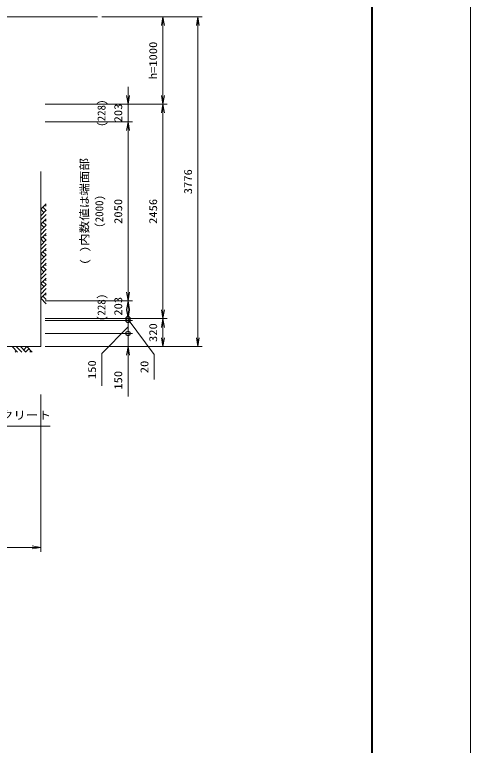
# Model space of a CAD drawing. Units: millimetres at full size. Extents: x 47000 to 89000, y 0 to 29700.
# Drawn here: x 83778 to 89000, y 16233 to 24600 of the extents above; entities that cross this region are included whole.
import ezdxf
from ezdxf.enums import TextEntityAlignment as Align

# ---------------------------------------------------------------- set-up
doc = ezdxf.new("R2010")
doc.units = ezdxf.units.MM
doc.header["$LTSCALE"] = 100
for name, color, linetype, lineweight in [('0_2', 4, 'Continuous', 13), ('Defpoints_5', 5, 'Continuous', 13), ('図枠', 1, 'Continuous', 40), ('寸法', 6, 'Continuous', 13), ('ﾊｯﾁﾝｸﾞ', 4, 'Continuous', 9)]:
    doc.layers.add(name, color=color, linetype=linetype, lineweight=lineweight)
doc.styles.add('ＭＳ ゴシック', font='')
doc.styles.get('ＭＳ ゴシック').set_extended_font_data('MS Gothic')

# ---------------------------------------------------------------- blocks, each defined once
blk = doc.blocks.new('open_arrow')
at = {"color": 0, "linetype": 'Continuous', "lineweight": -2}
blk.add_lwpolyline([(7.5, 1.25), (0, 0), (7.5, -1.25)], dxfattribs=at)
blk = doc.blocks.new('dimension_origin')
at = {"color": 0, "linetype": 'Continuous', "lineweight": -2}
blk.add_circle((0, 0), 1.25, dxfattribs=at)

msp = doc.modelspace()

# ---------------------------------------------------------------- linework, layer by layer
at = {"layer": '0_2'}
msp.add_line((84727, 24575), (65412, 24575), dxfattribs=at)
msp.add_lwpolyline([(82724.5, 20799), (84077, 20799), (84077, 22802)], dxfattribs=at)
at = {"layer": 'Defpoints_5'}
msp.add_lwpolyline([(47000, 0), (89000, 0), (89000, 29700), (47000, 29700)], close=True, dxfattribs=at)
at = {"layer": '図枠'}
msp.add_lwpolyline([(48125, 1125), (87875, 1125), (87875, 28575), (48125, 28575)], close=True, dxfattribs=at)
at = {"layer": '寸法'}
for p, q in [((84777, 24575), (85927, 24575)), ((84777, 24575), (85527, 24575)), ((85477, 23575), (85477, 24575)), ((85877, 24575), (85877, 20799)), ((85077, 23172), (85077, 23775)), ((84127, 23575), (85527, 23575)), ((84127, 23575), (85527, 23575)), ((84127, 23575), (85127, 23575)), ((85477, 23575), (85477, 21119)), ((84127, 23372), (85127, 23372)), ((84127, 23372), (85127, 23372)), ((85077, 23372), (85077, 21322)), ((84127, 21322), (85127, 21322)), ((84127, 21322), (85127, 21322)), ((85077, 21322), (85077, 21119)), ((85077, 20999), (85077, 21319)), ((84127, 21119), (85527, 21119)), ((84127, 21119), (85127, 21119)), ((84127, 21119), (85527, 21119)), ((84127, 21119), (85127, 21119)), ((84127, 21099), (85127, 21099)), ((84127, 21099), (85127, 21099)), ((85077, 21109), (85377, 20709.3)), ((85077, 21099), (85077, 20949)), ((85477, 21119), (85477, 20799)), ((85077, 21024), (84777, 20720.2)), ((85077, 21049), (85077, 20228.2)), ((84127, 20949), (85127, 20949)), ((84127, 20949), (85127, 20949)), ((84127, 20799), (85927, 20799)), ((84127, 20799), (85527, 20799)), ((84127, 20799), (85127, 20799)), ((84777, 20720.2), (84777, 20349.3)), ((85377, 20709.3), (85377, 20421.8)), ((84077, 20249), (84077, 18449)), ((82577, 18499), (84077, 18499))]:
    msp.add_line(p, q, dxfattribs=at)
msp.add_lwpolyline([(82399, 20949), (82441.3, 20858.4), (82894, 19889), (84185.7, 19889)], dxfattribs=at)
at = {"layer": 'ﾊｯﾁﾝｸﾞ'}
for p, q in [((84077, 22370.6), (84139.5, 22433.1)), ((84113.3, 22334.2), (84077, 22370.6)), ((84077, 22297.9), (84139.5, 22360.4)), ((84137.6, 22358.5), (84101.3, 22394.9)), ((84139.5, 22405.3), (84125.6, 22419.2)), ((84077, 22249.3), (84139.5, 22311.8)), ((84077, 22200.7), (84139.5, 22263.2)), ((84113.3, 22164.4), (84077, 22200.7)), ((84077, 22128.1), (84139.5, 22190.6)), ((84137.6, 22188.7), (84101.3, 22225)), ((84139.5, 22235.4), (84125.6, 22249.3)), ((84077, 22079.5), (84139.5, 22142)), ((84077, 22030.8), (84139.5, 22093.3)), ((84113.3, 21994.5), (84077, 22030.8)), ((84077, 21958.2), (84139.5, 22020.7)), ((84137.6, 22018.8), (84101.3, 22055.2)), ((84139.5, 22065.6), (84125.6, 22079.5)), ((84077, 21909.6), (84139.5, 21972.1)), ((84077, 21861), (84139.5, 21923.5)), ((84113.3, 21824.7), (84077, 21861)), ((84077, 21788.4), (84139.5, 21850.9)), ((84137.6, 21849), (84101.3, 21885.3)), ((84139.5, 21895.7), (84125.6, 21909.6)), ((84077, 21739.8), (84139.5, 21802.3)), ((84077, 21691.1), (84139.5, 21753.6)), ((84113.3, 21654.8), (84077, 21691.1)), ((84077, 21618.5), (84139.5, 21681)), ((84137.6, 21679.1), (84101.3, 21715.4)), ((84139.5, 21725.9), (84125.6, 21739.8)), ((84077, 21569.9), (84139.5, 21632.4)), ((84077, 21521.3), (84139.5, 21583.8)), ((84113.3, 21485), (84077, 21521.3)), ((84077, 21448.7), (84139.5, 21511.2)), ((84137.6, 21509.3), (84101.3, 21545.6)), ((84139.5, 21556), (84125.6, 21569.9)), ((84077, 21400), (84139.5, 21462.5)), ((84077, 21351.4), (84139.5, 21413.9)), ((84139.5, 21288.9), (84077, 21351.4)), ((84139.5, 21337.5), (84101.3, 21375.7)), ((84139.5, 21386.2), (84125.6, 21400)), ((83748.1, 20799), (83810.6, 20736.5)), ((83796.7, 20799), (83859.2, 20736.5)), ((83845.4, 20799), (83907.9, 20736.5)), ((83881.7, 20762.7), (83918, 20799)), ((83906, 20738.4), (83942.3, 20774.7)), ((83918, 20799), (83980.5, 20736.5)), ((83782.9, 20736.5), (83796.7, 20750.4)), ((83952.7, 20736.5), (83966.6, 20750.4))]:
    msp.add_line(p, q, dxfattribs=at)

# ---------------------------------------------------------------- block references
at = {"layer": '寸法'}
for name, p, xscale, yscale, rotation in [('open_arrow', (85477, 24575), 13.3, 13.3, 270), ('open_arrow', (85877, 24575), 13.3, 13.3, 270), ('open_arrow', (85077, 23575), 13.3, 13.3, 90), ('open_arrow', (85477, 23575), 13.3, 13.3, 90), ('open_arrow', (85477, 23575), 13.3, 13.3, 270), ('open_arrow', (85077, 23372), 13.3, 13.3, 270), ('open_arrow', (85077, 23372), 13.3, 13.3, 270), ('open_arrow', (85077, 21322), 13.3, 13.3, 90), ('open_arrow', (85077, 21322), 13.3, 13.3, 270), ('open_arrow', (85077, 21119), 13.3, 13.3, 90), ('open_arrow', (85477, 21119), 13.3, 13.3, 90), ('dimension_origin', (85077, 21119), 20, 20, 90), ('dimension_origin', (85077, 21099), 20, 20, 270), ('dimension_origin', (85077, 21099), 20, 20, 270), ('open_arrow', (85477, 21119), 13.3, 13.3, 270), ('dimension_origin', (85077, 20949), 20, 20, 90), ('dimension_origin', (85077, 20949), 20, 20, 90), ('open_arrow', (85477, 20799), 13.3, 13.3, 90), ('open_arrow', (85877, 20799), 13.3, 13.3, 90), ('open_arrow', (85077, 20799), 13.3, 13.3, 270), ('open_arrow', (84077, 18499), 13.3, 13.3, 180)]:
    msp.add_blockref(name, p, dxfattribs=dict(at, xscale=xscale, yscale=yscale, rotation=rotation))

# ---------------------------------------------------------------- texts
at = {"layer": '寸法', "style": 'ＭＳ ゴシック', "width": 1.15}
for s, p in [('h=1000', (85364.5, 24075)), ('203', (84964.5, 23473.5)), ('3776', (85764.5, 22687)), ('2050', (84964.5, 22347)), ('2456', (85364.5, 22347)), ('203', (84964.5, 21260.5)), ('320', (85364.5, 20959)), ('150', (84664.5, 20534.7)), ('20', (85264.5, 20565.6)), ('150', (84964.5, 20413.6))]:
    msp.add_text(s, height=91.64, rotation=90, dxfattribs=at).set_placement(p, align=Align.MIDDLE_CENTER)
at = {"layer": '寸法', "color": 3, "style": 'ＭＳ ゴシック'}
for s, p in [('(228)', (84727, 23471.6)), ('(2000)', (84702, 22347)), ('(228)', (84727, 21247.4))]:
    msp.add_text(s, height=91.64, rotation=90, dxfattribs=at).set_placement(p, align=Align.TOP_CENTER)
at = {"layer": '寸法', "color": 3, "style": 'ＭＳ ゴシック', "width": 1.15}
msp.add_text('( )内数値は端面部', height=91.64, rotation=90, dxfattribs=at).set_placement((84652, 22347), align=Align.BOTTOM_CENTER)
at = {"layer": '寸法', "style": 'ＭＳ ゴシック', "width": 1.15}
msp.add_text('基礎コンクリート', height=91.64, dxfattribs=at).set_placement((83044, 19939), align=Align.BOTTOM_LEFT)

doc.saveas('drawing.dxf')
